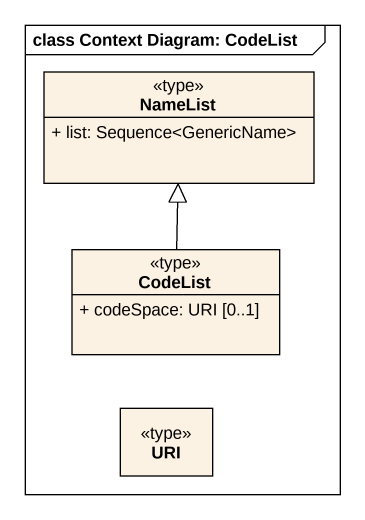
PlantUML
@startuml
mainframe class Context Diagram: CodeList
hide circle
hide empty members
skinparam classAttributeIconSize 0
class NameList <<type>> {
  + list: Sequence<GenericName>
}
class CodeList <<type>> {
  + codeSpace: URI [0..1]
}
class URI <<type>>
CodeList -up-|> NameList
@enduml
